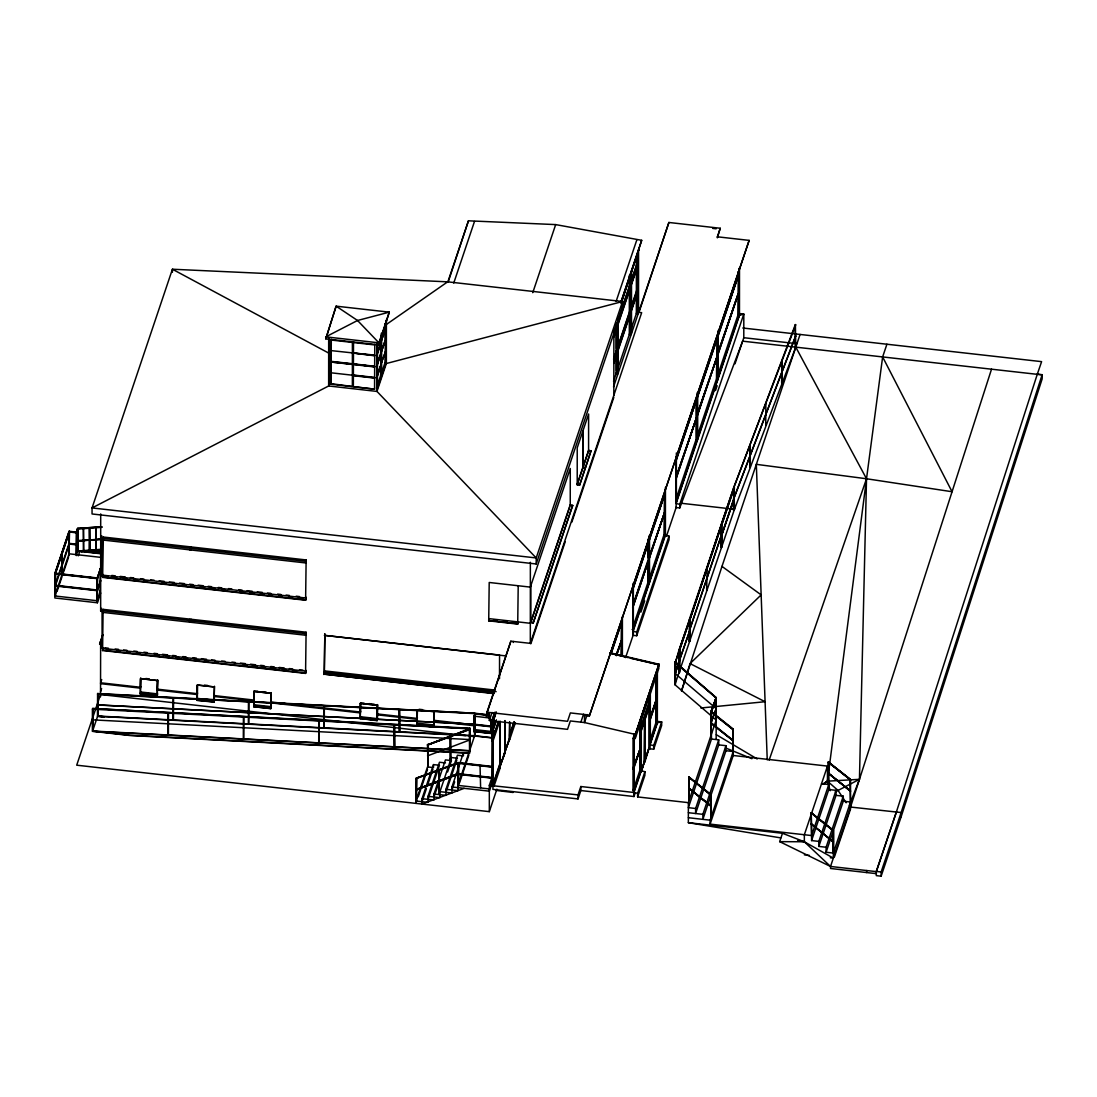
<?xml version="1.0" encoding="UTF-8"?>
<svg xmlns="http://www.w3.org/2000/svg" width="1097" height="1097" viewBox="0 0 1097 1097"><rect width="100%" height="100%" fill="white"/><g stroke="black" fill="none" stroke-linecap="round" stroke-linejoin="round"><path stroke-width="1.5" d="M101.185 549.309L77.901 551.009L76.214 554.89L76.804 532.155L69.07 531.277L54.864 573.47L54.85 597.988L97.386 602.774L100.663 593.011M68.96 554.067L69.55 531.332L55.344 573.525L55.33 596.028L55.577 573.251M62.2 575.623L61.83 553.19L62.296 575.349M69.056 555.809L69.07 531.277M76.351 555.589L76.283 532.333L77.585 528.452L101.486 526.779M101.98 526.834L77.585 528.452L77.914 551.462L78.065 528.507L76.708 532.429M78.285 555.822L79.834 551.215L101.459 549.652M79.45 552.34L79.45 551.338M81.795 552.079L81.795 551.078L101.13 553.258M83.331 550.886L83.441 528.493L83.825 550.941M87.664 551.681L87.664 550.68L102.158 552.312M88.83 551.599L88.83 550.598L101.719 552.052M101.281 551.791L89.433 550.433L89.529 528.055L90.009 551.517M89.433 550.433L89.529 528.055M92.532 708.799L92.518 731.301L129.734 735.497L469.502 753.241L469.612 728.202L92.628 708.511L470.092 728.655L469.79 729.532L427.419 745.096L469.996 728.943M469.598 752.967L129.83 735.223L92.614 731.027L92.628 708.511M93.012 709.252L92.998 731.356L93.108 708.977M94.699 551.201L94.699 550.2L101.143 550.927M100.705 550.667L95.864 550.118L95.933 527.588L95.864 551.119M95.823 549.981L95.933 527.588M96.906 578.201L96.893 600.703L97.002 578.325M97.386 602.774L97.386 578.256L100.677 568.493L96.906 578.599M102.597 716.903L97.564 716.314L97.674 693.523L474.658 713.215L489.358 714.874M97.674 693.523L97.66 716.039L92.518 731.301L470.078 750.773L92.614 731.027M98.154 693.976L98.14 716.094M102.048 644.679L99.635 644.008L102.816 634.56M100.088 591.228L100.197 568.438M100.526 696.801L100.636 641.251M103.31 610.741L100.663 611.098L100.705 513.917M102.09 648.245L102.076 610.247M102.131 575.884L102.144 538.901M306.063 634.285L305.569 673.407L102.583 650.548L103.296 647.641M102.611 612.359L103.077 609.356L190.069 619.147L190.069 620.765L189.603 622.15L102.611 612.359L103.077 609.356M306.104 561.87L305.61 600.251L102.624 577.392L103.324 574.499M102.638 540.012L103.118 537.009L190.11 546.827L190.11 548.431L189.63 549.83L102.638 540.012L103.118 537.009M103.077 611.372L102.583 650.548M103.351 538.312L102.624 577.392M140.745 677.932L140.265 694.003L157.324 695.731L157.653 679.838L157.324 690.068L197.199 694.552L197.049 700.393L214.107 702.121L214.436 686.228L213.97 702.299L214.203 700.997L197.295 699.091L197.049 700.201L214.203 701.847L214.436 694.881M167.91 735.237L168.019 712.858M168.403 735.292L168.499 712.913M172.421 272.248L172.421 269.231L447.658 281.833L622.534 301.524L622.534 307.558L536.2 563.981L92.052 513.972L92.052 507.938L172.421 269.231L329.004 353.234M172.956 720.249L173.065 697.857M173.449 720.304L173.545 697.911M189.603 622.15L190.069 619.147M189.63 549.83L190.11 546.827M190.809 622.287L191.276 619.284L306.063 632.215L306.063 633.819L305.597 635.218L190.809 622.287L191.276 619.284M190.851 549.967L191.317 546.964L306.104 559.936L306.104 561.541L305.624 562.939L190.851 549.967L191.317 546.964M197.282 699.941L197.295 685.022L214.203 686.928L197.295 685.022L197.049 700.393M243.315 739.186L243.411 716.794M243.795 739.241L243.904 716.848M248.361 724.185L248.457 701.806M248.841 724.239L248.95 701.861M257.699 691.096L254.079 691.425L254.079 706.331M305.569 673.407L306.269 670.486M305.597 635.218L306.063 632.215M305.61 600.251L306.31 597.344M305.624 562.939L306.104 559.936M318.706 743.122L318.816 720.729M319.186 743.176L319.296 720.784M323.752 728.134L323.862 705.741M493.965 693.661L323.876 674.12L324.342 672.31L496.132 691.659M324.232 728.175L324.342 705.796M324.301 672.461L324.835 633.943L324.301 672.461L494.39 691.604M324.342 672.31L323.876 674.518M325.782 338.863L336.121 306.159L389.284 312.151L378.945 344.856L325.782 338.863L336.121 306.159L357.54 320.489L378.945 342.84L378.945 344.856M328.675 337.739L328.647 385.979L92.052 507.938L536.2 557.948L622.534 301.524L386.363 363.518L376.97 391.423L536.2 557.948L536.2 563.981M329.141 338.356L329.114 382.579L330.087 382.688M331.061 384.238L331.28 339.467L331.061 384.238L374.557 389.147L353.344 386.61L353.508 341.976L352.398 342.278L352.37 386.501L331.253 383.689M360.31 718.466L360.406 703.396L364.026 703.067M374.557 389.147L374.776 344.362M376.998 343.183L376.97 391.423L328.647 385.979L329.69 382.88M377.56 713.242L377.217 720.372L365.383 719.042M376.477 387.913L377.45 388.023L377.464 343.8M360.639 702.697L360.173 718.562L377.08 720.66L377.56 704.589L377.313 720.098L368.866 719.138M376.998 386.377L380.618 375.627L381.112 353.371L377.011 364.067M380.632 353.316L380.632 338.15M380.81 356.539L380.796 375.078L381.523 375.16L381.55 334.338M380.824 340.975L381.29 352.823M376.97 377.217L381.098 364.533L376.998 375.215M376.984 354.907L381.112 342.223L377.011 353.316M380.618 375.627L381.345 375.709L381.358 333.2M381.317 373.542L384.937 362.792L385.431 340.536L381.331 351.232M384.951 340.481L384.951 323.629M385.417 352.096L380.81 364.327L385.431 351.698M385.431 329.786L380.824 342.017L384.951 329.731M377.45 388.023L385.897 362.901L385.925 320.393M386.363 363.518L386.391 320.269M394.097 747.057L394.207 724.664L394.687 746.838M394.591 747.112L394.687 724.719M399.157 732.069L399.253 709.677L399.733 731.836M399.637 732.124L399.733 709.732M416.024 803.388L416.133 778.226L458.025 762.593L492.334 766.46L492.251 767.146L457.929 763.279L416.133 778.623M416.613 800.783L416.613 778.445L416.12 800.728M417.203 709.8L417.093 724.664L434.014 726.557L434.11 711.706L417.189 709.786L417.093 719.303L377.231 714.819M427.995 799.343L439.472 765.267L433.493 764.595L422.016 798.671L422.016 804.074L464.154 788.345M427.515 744.424L427.981 766.981M445.451 762.922L439.472 762.25L427.995 796.326L427.995 802.36L416.024 801.016L427.501 766.926L433.493 767.598L433.493 764.595M427.899 767.269L427.899 744.918M447.617 771.945L451.443 760.578L445.451 759.906L433.987 793.981L433.973 800.015L422.016 798.671M457.422 758.233L451.443 757.561L439.966 791.65L439.966 797.67L427.995 796.326M469.393 753.557L463.414 752.885L463.414 755.902L457.422 755.23L445.958 789.305L445.944 795.339L433.987 793.981M450.195 760.728L450.305 736.32L450.675 760.783L450.291 758.438M450.675 760.783L450.689 736.416M463.414 752.885L451.937 786.96L451.937 792.994L439.966 791.65M458.505 763.059L458.409 785.438L458.505 763.059L416.133 778.226M620.971 302.909L641.704 240.312L555.672 224.597L468.446 220.812L448.248 281.792M469.612 728.202L469.777 751.637L469.612 728.202L469.886 729.258M469.777 751.637L470.092 728.257M490.798 732.837L473.877 730.931L474.219 715.477L473.739 731.548L490.661 733.44L490.894 732.755L490.894 719.522L490.798 732.837L473.739 731.548M492.731 738.048L474.548 736.005L474.658 713.215L97.578 694.209M475.138 713.667L475.028 736.06L474.658 713.612L97.578 693.798M480.609 787.66L480.047 765.775M494.5 712.735L491.785 720.798L489.372 720.523L489.372 713.489L486.958 713.215L486.958 712.214L510.859 641.197L530.331 643.349L641.663 312.672L638.523 312.316L638.55 250.02M518.209 585.743L517.715 624.097L488.714 620.833L489.193 618.653L530.331 623.288L570.248 504.702L572.675 505.374L533.211 622.973L530.797 622.698L530.811 585.716M465.594 735.634L100.526 694.524L76.708 765.185L489.317 811.643L489.331 785.315L492.964 774.523M493.06 780.31L491.73 785.233L492.951 785.37L500.218 763.745M499.492 721.771L493.197 740.448L492.471 740.365C490.098 741.956 494.157 732.193 494.5 730.876M496.351 720.4L493.211 729.724L491.785 730.245L494.5 721.771M491.785 729.848L493.211 729.327L493.211 721.291L491.785 721.799L491.785 720.798M492.238 784.232L492.265 741.024M491.771 738.953L492.265 730.3M492.265 729.903L492.265 721.853M492.471 740.365L492.224 784.273M492.265 739.008L492.484 729.656M492.484 729.244L492.484 721.209M500.232 762.73L492.951 784.355L492.937 789.387L578.023 798.918L580.834 790.539L580.834 786.522L633.997 792.5L637.631 793.323L637.618 796.929L688.368 802.647L716.176 720.057L674.916 684.693L734.483 509.255L795.791 347.159L795.325 324.589L733.92 487.37L733.619 510.297L733.728 487.521L795.805 324.643M495.693 712.899L492.978 721.991L496.351 711.953M493.197 740.448L493.184 783.656L491.977 783.519M492.484 738.363L493.197 738.446L493.211 729.724M499.505 678.728L499.56 655.06L324.369 635.341L505.991 655.924M500.246 721.182L500.218 767.763L499.738 766.899L504.812 753.324L504.826 721.14M499.985 763.43L500.013 721.881M499.738 767.708L504.332 753.269M504.277 753.488L509.584 739.145L505.031 751.198M505.004 752.775L505.018 720.578M504.51 753.516L509.104 739.09M509.104 739.899L509.598 721.62M509.817 734.222L509.831 722.594M510.859 641.197L486.958 713.215M513.286 642.485L513.286 641.471M517.715 624.097L518.182 621.917M530.317 643.5L530.358 562.281M533.211 622.973L572.675 505.374M577.214 484.847L577.228 447.809L582.864 431.08L582.85 468.104L577.214 484.847L579.627 485.121L585.263 468.378L590.995 450.908L588.582 450.25L582.946 466.993L585.359 467.651M578.023 798.918L578.023 794.9L580.834 786.522M579.627 485.121L585.263 467.98L582.85 467.322L577.214 484.051L579.627 484.723M583.467 466.252L588.582 451.032L588.609 414.008L582.973 430.751L582.946 467.775L585.359 468.049L590.995 450.908M634.231 795.832L634.272 737.527L634.025 738.212L635.232 738.5L635.478 734.469L584.495 722.553L584.495 715.518L589.336 716.053L749.141 240.38L717.369 236.801L717.369 237.816L720.249 228.258L668.896 222.472L613.525 386.939M613.826 395.331L613.867 329.086M613.552 333.145L616.089 325.617L617.309 325.74L617.309 326.659L616.089 326.522L616.075 351.684L617.296 351.822L617.282 352.823L616.075 352.685L616.075 373.789L617.762 373.981L617.789 320.105M616.089 325.617L616.103 322.477M616.541 370.772L616.541 356.168M616.555 348.613L616.555 330.156M618.255 317.019L618.228 372.596L616.541 372.404L613.538 381.331M620.943 656.061L621.451 622.465L610.755 652.742M616.596 655.595L621.437 640.621L616.116 654.936M622.15 656.075L622.177 617.296M622.383 656.267L622.41 616.871M629.321 314.976L629.321 334.448L631.008 334.64L631.036 274.017M629.349 275.278L629.335 286.262L630.556 286.399L630.542 287.345L629.335 287.208L629.321 312.343L630.542 312.48L630.528 313.481L618.297 349.847M629.788 331.431L629.788 316.827M629.801 309.272L629.801 290.842M629.815 283.3L629.815 278.597M631.515 270.945L631.474 333.241L629.788 333.063L618.132 367.66M633.12 583.357L633.092 635.328L636.713 635.739L669.033 539.751L669.033 536.131L665.413 535.322L665.44 487.37M633.024 790.663L639.839 770.437L641.046 770.574L634.231 790.8L633.024 790.663L633.038 769.162L640.333 748.387L633.038 768.558L640.333 748.387M633.038 768.558L633.051 738.404L634.628 733.728M633.353 584.098L633.326 634.628L625.592 657.597M580.834 790.539L633.997 796.532L634.039 734.154M636.397 257.493L636.383 265.337L637.59 265.474L637.59 266.434L636.383 266.297L636.37 291.418L637.576 291.555L637.576 292.556L636.37 292.419L636.356 313.523L638.056 313.715L638.084 251.405M636.713 635.739L636.713 632.119L669.033 536.131M639.839 770.437L639.853 748.936M639.853 748.332L639.866 723.197M640.072 771.026L640.086 752.652M640.086 747.647L640.1 730.945M640.1 729.546L640.1 726.529M641.046 771.575L641.073 719.989M641.306 716.588L641.279 770.876L644.913 771.698L644.899 775.305L637.618 796.929M633.997 792.5L644.364 761.592L644.638 718.206L641.416 727.791M641.388 771.602L644.364 761.592M644.556 761.044L644.583 717.63L648.875 704.864L648.862 748.277L644.556 761.044L648.862 748.277M644.858 762.058L644.817 717.26L644.611 762.031M632.667 627.868L647.806 582.877L648.313 542.672L632.681 587.608M647.833 542.617L647.833 539.217M648.286 579.819L647.82 560.773L632.681 605.763M648.286 557.77L648.3 545.017M641.128 726.475L648.875 703.451L648.889 694.401M649.013 584.015L649.04 535.816M645.036 761.496L649.095 748.305M649.109 710.787L649.109 707.442M649.109 702.409L649.122 697.39M649.493 582.617L649.506 536.104M650.068 748.812L650.096 690.507M650.302 744.095L650.329 690.822M649.095 748.703L653.689 749.224L653.689 745.603L661.669 721.881L656.692 721.319M655.924 673.805L656.404 701.271L650.11 719.947M656.143 703.424L656.143 722.032L650.137 739.844M656.157 700.051L656.157 678.069M657.117 723.869L657.144 672.283M657.377 672.269L657.35 723.17L650.068 744.794L653.689 745.603M630.816 658.269L658.817 664.809L658.817 668.471L635.232 738.5M635.478 734.867L659.105 664.288L609.767 652.756M648.821 579.874L663.973 534.883L664.467 494.678L648.848 539.614M648.78 560.032L664.467 512.834L648.834 557.77M665.18 536.022L665.207 489.509M668.896 222.472L639.044 312.151M674.916 684.693L675.025 661.916L716.19 697.555L716.163 739.296M675.395 684.747L675.505 661.971M676.15 457.271L676.122 507.541L679.742 507.938L742.628 341.167L1042.15 374.886M676.355 502.824L676.383 452.924M678.906 672.831L679.002 650.055L689.999 618.859L679.633 649.685L679.386 672.886L679.482 650.11L675.395 662.245M679.619 672.2L679.153 649.63M679.742 507.938L679.742 504.332L743.807 314.057L738.912 313.509M679.729 649.808L679.139 672.146M780.817 837.902L688.354 822.681L688.368 802.647M688.93 777.416L688.82 799.809L688.93 777.019L711.158 794.598L711.048 817.375L710.582 794.886M690.287 640.525L689.807 618.365L689.423 641.58L689.519 618.804M689.711 640.744L689.725 618.242L721.195 524.75L721.661 547.321L721.428 524.064L733.728 487.521M721.661 524.805L690.191 618.297L689.423 641.58M695.621 808.489L695.608 813.508L718.727 744.877L718.727 739.844L711.473 739.035L688.368 807.666L695.621 808.489L718.727 739.844M676.218 498.504L696.005 439.732L696.019 401.667M676.177 478.635L696.499 417.683L676.232 476.4M676.191 460.479L696.513 399.527L676.232 458.244M697.212 440.871L697.239 392.671M697.678 439.486L697.706 392.959M725.967 745.686L702.862 814.331L702.862 819.349L725.967 750.718L725.967 745.686L718.727 744.877M706.619 590.529L707.208 568.191M821.543 783.683L828.784 784.506L811.602 835.557L710.102 824.121L710.116 820.172L733.221 751.527L725.967 750.718M710.897 734.236L710.911 711.72L716.19 697.555L711.391 711.775L710.897 734.236L711.007 711.446L733.235 729.025L733.221 755.49L710.102 824.121M711.473 739.035L711.007 711.843M716.08 720.331L715.697 697.5M697.02 436.729L716.478 378.931L716.972 338.726L697.034 396.47M696.965 416.887L716.972 356.882L697.02 414.625M717.685 380.069L717.712 333.557M718.151 378.684L718.178 330.471M721.086 547.54L721.195 525.148M721.182 547.266L721.195 524.75M721.895 546.635L721.908 524.119L734.208 487.575M732.645 751.76L733.235 729.025M734.387 509.529L733.92 486.972L734.483 509.255L681.319 503.276M734.387 487.027L733.619 510.297M718.014 374.365L737.801 315.593L738.308 275.388L718.028 334.105M737.815 275.333L737.828 271.933M717.973 354.496L738.295 293.543L718.028 352.247M739.008 316.731L739.035 268.532M679.742 504.332L676.122 503.523L739.474 315.346L739.501 267.901M735.004 363.82L743.793 337.711L743.807 314.057L739.474 315.346M749.141 240.38L589.336 716.053M749.827 467.391L749.923 444.998L750.307 467.445M765.747 425.293L765.857 402.901M781.667 383.196L781.777 360.803L782.243 382.976M782.147 383.251L782.257 360.858M795.215 347.379L795.325 324.589M811.218 812.712L833.446 830.69L833.432 852.794L833.446 830.292L811.218 812.712L811.698 835.27M811.602 840.576L828.784 789.525L836.037 790.347L818.842 841.399L811.602 840.576L811.218 813.11L833.35 830.964M818.842 846.418L836.037 795.366L843.278 796.189L826.096 847.241L818.842 846.418L818.842 841.399M826.096 852.259L843.278 801.208L850.532 802.03L833.336 853.068L826.096 852.259L826.096 847.241M733.221 755.49L827.467 766.09L827.453 781.174L830.196 790.731M828.688 784.78L828.317 761.949L850.545 779.514L850.532 809.065L834.406 856.922M828.784 789.525L828.317 762.333L850.545 779.912L828.317 762.346M991.523 369.195L850.532 807.049L830.525 866.465L830.525 868.481L876.311 873.637M830.319 857.758L833.336 858.101L833.35 830.566M836.037 795.366L836.037 790.347M843.278 801.208L843.278 796.189M850.436 802.305L849.969 779.816M866.644 872.554L866.644 870.538M896.318 812.205L876.311 871.429L876.311 875.639L881.138 876.188L901.144 816.771L1042.15 378.904L1042.15 374.694L1037.323 374.146L896.318 812.205L876.311 871.621L830.525 866.465L779.665 841.646L782.476 833.281L804.348 841.769L833.336 858.101M881.138 876.188L881.138 871.964L901.144 812.548L1042.15 374.694M901.144 816.771L901.144 812.548L850.532 807.049M1037.323 374.146L1041.601 361.64L742.806 328.003M886.911 344.225L882.632 356.936L866.52 478.758L859.445 779.336L849.407 805.335M76.694 544.894L77.572 540.519L101.911 539.381M77.585 528.521L76.214 532.785M76.708 532.827L78.065 528.576M78.01 541.136L76.694 544.496M197.199 694.552L197.529 692.975M254.312 699.365L253.983 700.942L214.121 696.458M434.343 719.632L434.014 721.209L473.89 725.707L473.986 716.176L489.207 717.932M490.798 727.613L490.894 726.721M795.791 347.159L866.52 478.758L827.453 781.174L823.902 784.204M271.233 701.271L270.89 708.511L253.846 706.797L254.312 690.726M270.753 708.484L271.233 692.618L270.753 708.689L253.846 706.591M417.189 724.377L416.956 725.158L417.422 710.527M434.343 710.979L433.877 727.05L416.956 724.952M490.661 733.44L490.894 732.152L473.986 730.849M721.977 566.395L761.153 594.889L690.04 663.589L681.498 691.069L721.977 566.395L800.07 334.448M469.406 729.203L427.515 744.822L469.406 728.792L92.532 709.197M679.002 650.055L675.395 662.643M689.533 619.202L679.249 649.753M690.301 618.42L721.099 525.436M721.428 524.064L733.728 487.918M679.633 650.082L689.999 619.257M690.191 618.694L721.661 525.202M721.908 524.517L734.208 487.973M716.19 708.607L710.925 723.184L733.139 740.749L710.911 723.184L716.19 708.607L675.012 673.366L690.013 629.911L679.139 661.08M675.395 673.297L679.482 661.162M711.007 711.446L711.404 712.172L716.176 697.953L675.025 661.916M55.344 573.923L69.55 531.743M55.344 585.976L69.536 543.399M57.03 591.502L61.953 576.899M63.585 572.031L68.508 557.427M76.255 544.441L77.572 540.519M76.255 544.839L77.105 542.316M101.733 535.679L100.691 538.737L103.118 539.011M96.906 590.666L100.677 580.546L97.386 590.721L54.85 585.921L69.056 543.344L76.79 544.208M100.663 611.098L101.596 608.3M99.635 644.405L102.816 634.957M102.048 643.898L100.636 648.08L306.036 671.186M101.719 679.55L100.622 682.787L140.512 687.27L140.745 686.585M100.526 691.768L101.61 688.546M140.265 694.003L140.512 692.701L157.419 694.607L157.186 695.896L157.419 680.538L140.512 678.632L140.498 693.551M157.324 695.731L140.265 693.798M197.295 699.091L197.529 685.776M331.267 350.629L352.439 352.891M353.495 353.124L374.667 355.798M352.425 375.201L331.157 372.815M374.667 378.108L353.399 375.709L353.495 375.037L374.749 377.423M253.846 706.797L254.079 691.425L270.986 693.318L254.079 691.425M376.984 354.496L381.112 342.223M385.431 329.388L380.824 341.606M377.011 364.465L380.632 353.728M381.331 351.63L384.951 340.893M376.97 366.055L381.112 353.371M385.431 340.536L380.81 353.165M376.998 375.627L381.098 364.931M376.97 376.806L381.098 364.533M447.699 282.395L468.446 220.812M453.747 283.081L474.48 221.484M360.639 711.336L360.31 712.913L270.904 702.848L270.986 701.97L360.406 712.035L360.406 703.396L377.327 705.289L377.08 720.66M532.758 292.68L555.672 224.597M417.422 717.726L417.189 718.425L377.327 713.941M433.877 727.05L434.11 726.283M427.515 755.874L469.31 740.132M418.218 796.916L427.501 769.354M422.016 801.688L426.39 788.702M428.022 783.834L432.945 769.23M488.714 620.833L489.207 582.48L530.345 587.114L570.275 468.529L570.248 505.511L572.675 505.786M438.827 770.409L439.294 794.585L439.307 770.217M433.987 796.998L439.444 780.776M445.944 792.322L456.873 759.864M616.13 301.36L636.863 239.777M451.937 789.977L454.665 781.859M474.219 724.13L473.986 724.815L434.11 720.331M458.025 773.659L416.037 789.552L458.025 773.659L492.334 777.512L492.238 778.198L457.929 774.331L416.037 789.95L457.929 774.331M469.502 739.543L92.518 719.851M97.564 704.864L474.644 724.267L492.622 726.296M474.644 724.267L97.66 704.987M492.827 737.774L474.644 735.717L457.915 785.397L489.331 788.921L490.894 784.3M620.971 301.908L641.704 240.312M621.272 301.579L639.277 248.087L621.272 303.581M459.561 782.764L468.844 755.175M618.16 319.474L629.815 284.877M631.323 280.366L636.85 263.938M622.959 306.159L629.335 287.208M632.338 278.295L636.383 266.297M613.744 336.299L617.309 325.74M618.31 322.765L630.556 286.399M631.529 283.506L637.59 265.474M613.744 337.204L617.309 326.659M618.31 323.684L630.542 287.345M631.529 284.438L637.59 266.434M489.372 720.523L492.087 712.46M613.538 359.226L616.555 350.286M618.146 345.541L629.801 310.945M631.31 306.447L636.836 290.019M491.785 721.799L495.049 712.118M615.06 355.702L616.075 352.685M619.215 343.388L629.321 313.344M632.832 302.937L636.37 292.419M613.73 362.38L617.296 351.822M618.297 348.846L630.542 312.48M631.515 309.587L637.576 291.555M613.73 363.381L617.282 352.823M631.515 310.588L637.576 292.556M491.785 730.245L494.5 722.169M493.211 729.327L496.351 719.989M531.332 621.094L569.713 507.116M491.771 740.969L498.244 721.757M493.197 738.446L498.97 721.319M631.296 328.552L636.836 312.124M530.879 643.733L565.257 541.616M571.811 522.158L613.826 397.347M491.483 784.808L489.331 791.17L451.937 786.96M492.265 783.642L493.307 780.557M509.584 734.921L514.013 721.771M509.584 735.922L514.301 721.922M504.812 753.324L499.738 766.899M493.979 786.288L500.218 767.763M509.584 739.954L515.357 722.827M489.317 811.643L496.9 789.168M717.369 236.801L720.249 228.258M580.875 722.141L583.549 714.188M587.183 714.572L584.495 722.553L570.358 720.962L567.533 729.34L492.978 720.976M611.824 650.151L620.957 623.014M632.681 588.211L647.285 544.825M648.848 540.218L663.987 495.227M676.232 458.848L695.484 401.667M697.034 397.073L716.492 339.275M718.028 334.708L737.28 277.527M611.235 652.797L621.451 622.465M648.313 542.672L632.626 589.871L648.313 543.276M648.78 541.274L664.467 494.678M676.191 459.876L696.513 399.527M696.979 398.129L716.972 338.726M717.987 335.737L738.308 275.388M611.235 653.401L621.451 623.069M648.78 541.877L664.467 495.282M696.979 398.732L716.972 339.33M717.987 336.34L738.308 275.991M616.116 655.54L621.437 641.224M632.681 606.367L648.3 561.431L632.612 608.026L648.3 560.828M648.834 558.373L664.467 513.437M676.232 476.989L696.499 418.286M697.02 415.228L716.972 357.485M718.028 352.85L738.295 294.147M616.596 654.991L621.437 640.621M648.78 559.429L664.467 512.834M676.177 478.031L696.499 417.683M696.965 416.284L716.972 356.882M717.973 353.892L738.295 293.543M676.355 501.809L697.212 439.87L696.005 439.732M697.678 438.471L717.685 379.068L716.478 378.931M718.151 377.67L739.008 315.73L737.801 315.593M665.413 535.322L633.092 631.31L636.713 632.119M640.895 612.14L644.693 600.895M666.482 536.159L676.355 506.841M715.518 390.518L717.136 385.705M635.245 734.442L658.872 664.261M635.245 734.839L659.105 664.288M641.169 727.764L649.122 704.493M641.306 729.683L650.082 703.588L648.875 703.451M641.306 730.684L650.082 704.589M650.151 717.74L656.006 700.339L650.151 718.343M650.11 719.344L656.404 700.668M633.518 769.216L640.333 748.99M674.929 662.588L716.19 697.953L710.911 712.118L733.139 729.697L711.391 711.775M650.302 743.094L657.117 722.854L655.91 722.731L656.404 701.271M641.388 771.205L644.611 761.62M633.997 796.532L635.286 792.72M734.208 498.628L721.415 535.528L734.208 499.025M637.631 793.323L644.913 771.698M653.689 749.224L661.669 725.501L661.669 721.881L656.143 723.033M688.834 777.293L711.062 795.27L688.93 777.019M828.317 761.949L850.545 779.514M827.467 766.09L804.348 834.735L804.348 841.769L830.525 866.465M769.107 760.194L866.52 478.758L952.059 491.73L882.632 356.936M733.907 498.422L795.791 335.696L733.728 498.573L721.895 535.185M823.902 783.902L827.453 781.174L859.445 779.336L835.311 791.856M385.829 324.849L447.658 281.833M822.723 783.985L827.453 781.174L838.108 790.484L846.144 802.771M700.832 707.99L765.089 701.723L690.04 663.589M101.925 527.314L78.01 529.069M101.966 538.888L77.53 541.082L101.431 539.326M99.635 644.008L102.048 643.87M489.317 785.356L578.023 794.9M779.665 841.646L804.348 841.769L797.629 840.659M474.644 735.717L97.66 716.039L104.38 716.807M97.564 716.314L474.548 736.005M712.762 228.423L716.149 228.793M743.793 337.711L796.957 343.69M331.088 340.029L374.584 344.924M374.763 355.113L353.412 353.001L374.763 355.524M384.937 362.792L385.897 362.901M331.267 361.379L352.535 363.765L352.439 364.451L331.171 362.051L352.535 364.177M374.763 366.275L353.495 363.875L353.399 364.561L374.667 366.96M331.171 361.653L352.439 364.053M353.399 375.311L374.749 377.834M588.582 451.032L590.995 451.306M663.973 534.883L665.18 535.021L649.493 581.616L648.286 581.479M647.806 582.877L649.013 583.014L633.326 629.609L632.119 629.472M68.974 531.565L76.749 532.443M76.804 532.552L69.07 531.688L54.864 573.868L97.386 578.654L100.197 568.836M68.974 531.963L76.749 532.84M68.96 543.618L76.79 544.619M68.96 544.016L76.735 544.894M98.209 549.967L101.431 550.324M97.043 550.036L101.87 550.584M93.519 550.283L101.582 551.188M91.174 550.447L102.021 551.448M86.485 550.763L100.993 552.394M85.319 550.845L101.431 552.655M84.14 550.927L101.87 552.915M82.974 551.009L100.691 552.998M77.901 551.009L79.834 551.215M80.63 551.16L101.568 553.519M77.517 551.119L102.007 553.889M101.5 557.441L69.056 553.793L54.85 595.973L97.386 600.758L100.184 590.94M111.784 575.445L115.171 575.829M120.245 576.405L125.319 576.967M130.392 577.543L133.779 577.927M140.539 578.681L143.926 579.065M150.687 579.833L154.074 580.203M159.147 580.779L164.221 581.355M169.295 581.917L174.368 582.493M179.442 583.069L184.529 583.631M189.603 584.207L192.976 584.591M198.05 585.154L203.123 585.729M208.211 586.305L211.584 586.689M218.358 587.443L221.731 587.827M228.505 588.582L231.892 588.966M238.652 589.733L242.039 590.104M247.113 590.68L252.187 591.256M257.26 591.818L262.334 592.394M267.407 592.97L270.794 593.354M277.555 594.108L280.942 594.492M286.015 595.068L289.402 595.438M296.163 596.206L299.55 596.59M103.091 575.198L306.077 598.043M100.677 575.719L108.164 576.569M113.238 577.132L116.625 577.516M123.399 578.284L126.772 578.668M133.546 579.422L136.919 579.806M143.693 580.56L147.08 580.944M162.301 582.658L165.674 583.042M172.448 583.81L175.835 584.18M182.596 584.948L185.983 585.332M191.056 585.894L194.443 586.278M201.204 587.046L204.59 587.416M211.351 588.184L214.738 588.568M221.498 589.322L224.885 589.706M240.106 591.42L243.493 591.804M250.253 592.558L253.64 592.942M260.4 593.71L263.787 594.094M268.861 594.656L272.248 595.04M279.008 595.808L282.395 596.178M289.169 596.946L292.542 597.33M299.316 598.084L302.69 598.468M494.02 619.983L497.243 620.354M503.688 621.067L506.91 621.437M513.355 622.164L518.182 622.712M102.624 576.995L305.61 599.84M488.714 620.449L517.715 623.713M54.864 573.47L97.386 578.256M54.96 573.594L97.482 578.38M54.946 585.25L97.482 590.035M54.85 585.524L97.482 590.433M55.426 595.753L54.96 573.183L97.482 577.968L96.989 600.429M659.105 664.7L611.084 653.51L627.511 657.487M102.611 610.755L189.603 620.545M190.809 620.683L305.597 633.613M189.342 621.149L194.416 621.711M324.808 670.925L494.912 690.068M104.983 647.833L108.37 648.204M115.13 648.971L118.517 649.355M123.591 649.918L126.978 650.302M133.738 651.07L137.125 651.44M143.885 652.208L147.272 652.592M154.033 653.346L157.419 653.73M162.493 654.306L167.567 654.868M172.64 655.444L176.027 655.828M182.788 656.582L186.175 656.966M192.949 657.734L196.322 658.118M201.395 658.68L206.469 659.256M211.543 659.832L214.93 660.202M221.704 660.97L225.077 661.354M231.851 662.108L235.224 662.492M240.312 663.068L245.385 663.63M250.459 664.206L255.532 664.782M260.606 665.344L263.993 665.728M270.753 666.496L274.14 666.866M279.214 667.442L284.288 668.018M289.361 668.58L292.748 668.964M299.508 669.732L302.895 670.116M356.662 676.753L360.063 677.137M106.436 649.534L109.823 649.918M116.584 650.672L119.971 651.056M126.731 651.824L130.118 652.208M136.892 652.962L140.265 653.346M155.486 655.06L158.873 655.444M165.647 656.198L169.02 656.582M175.794 657.35L179.168 657.72M184.255 658.296L187.628 658.68M194.402 659.434L197.775 659.818M204.549 660.586L207.936 660.956M214.697 661.724L218.084 662.108M243.452 664.96L246.839 665.344M253.599 666.098L256.986 666.482M262.06 667.058L265.447 667.442M272.207 668.196L275.594 668.58M282.354 669.348L285.741 669.719M292.501 670.486L295.888 670.87M323.876 674.12L493.965 693.263M102.583 650.137L305.569 672.996M711.391 722.841L733.221 740.475M589.336 715.052L570.358 712.913L567.547 721.291L486.958 712.214M474.562 713.489L489.358 715.271M489.262 715.546L475.042 713.941M145.819 678.508L149.192 678.878M204.289 685.09L207.676 685.474M262.773 691.672L266.16 692.056M369.099 703.643L374.173 704.205M419.123 709.279L422.496 709.663M486.053 716.807L489.44 717.191M157.419 680.538L140.512 678.632L140.416 688.162L100.526 683.664M360.406 703.396L377.327 705.302M633.051 738.404L634.258 738.542M474.548 724.541L492.622 726.694M157.419 689.177L197.295 693.674M214.203 695.58L254.079 700.064M474.548 724.952L492.526 726.968M140.745 692.001L157.653 693.907M197.529 698.405L214.436 700.297M254.312 704.795L271.233 706.687M360.639 716.766L377.56 718.658M417.422 723.156L434.343 725.062M474.219 729.546L491.127 731.452M254.079 705.494L270.986 707.387M377.327 719.358L360.406 717.465L360.173 718.562M434.11 725.748L417.189 724.459M145.586 693.88L148.959 694.25M204.056 700.462L207.443 700.832M262.54 707.044L265.913 707.428M368.866 719.015L377.327 719.961M473.739 731.342L490.661 733.249M470.682 736.21L474.082 736.594M492.334 766.872L457.929 762.881L457.915 790.649L445.958 789.305M457.929 773.933L492.334 777.924M491.73 784.218L492.951 784.355M458.491 785.164L458.025 762.593L458.409 763.334M688.368 812.699L702.862 814.331M688.368 817.718L710.116 820.172M688.354 822.681L782.476 833.281M804.334 854.837L809.421 855.399M876.311 871.429L881.138 871.964M102.652 538.394L189.644 548.226M190.851 548.363L305.624 561.321M496.132 790.416L513.108 792.487M866.52 478.758L756.327 464.346L767.242 759.906M530.797 621.903L533.211 622.575M725.487 747.921L751.898 758.699M716.341 734.716L757.204 758.973M828.221 773.275L850.436 790.855M828.304 773.399L850.532 790.964M811.122 824.039L833.446 841.742M688.834 788.345L711.062 805.925M688.93 788.469L711.144 806.048M434.11 711.679L434.11 726.351M679.002 661.505L674.916 673.64L679.002 661.505M721.195 535.816L689.725 629.692L721.195 535.816M389.284 312.151L378.945 342.84L325.782 336.861L357.54 320.489L389.284 312.151M688.93 788.071L711.062 806.322L688.93 788.071M811.218 823.765L833.35 842.016L811.218 823.765M828.304 773.001L850.436 791.252L828.304 773.001M374.667 366.549L353.399 364.163L374.763 366.672"/></g></svg>
